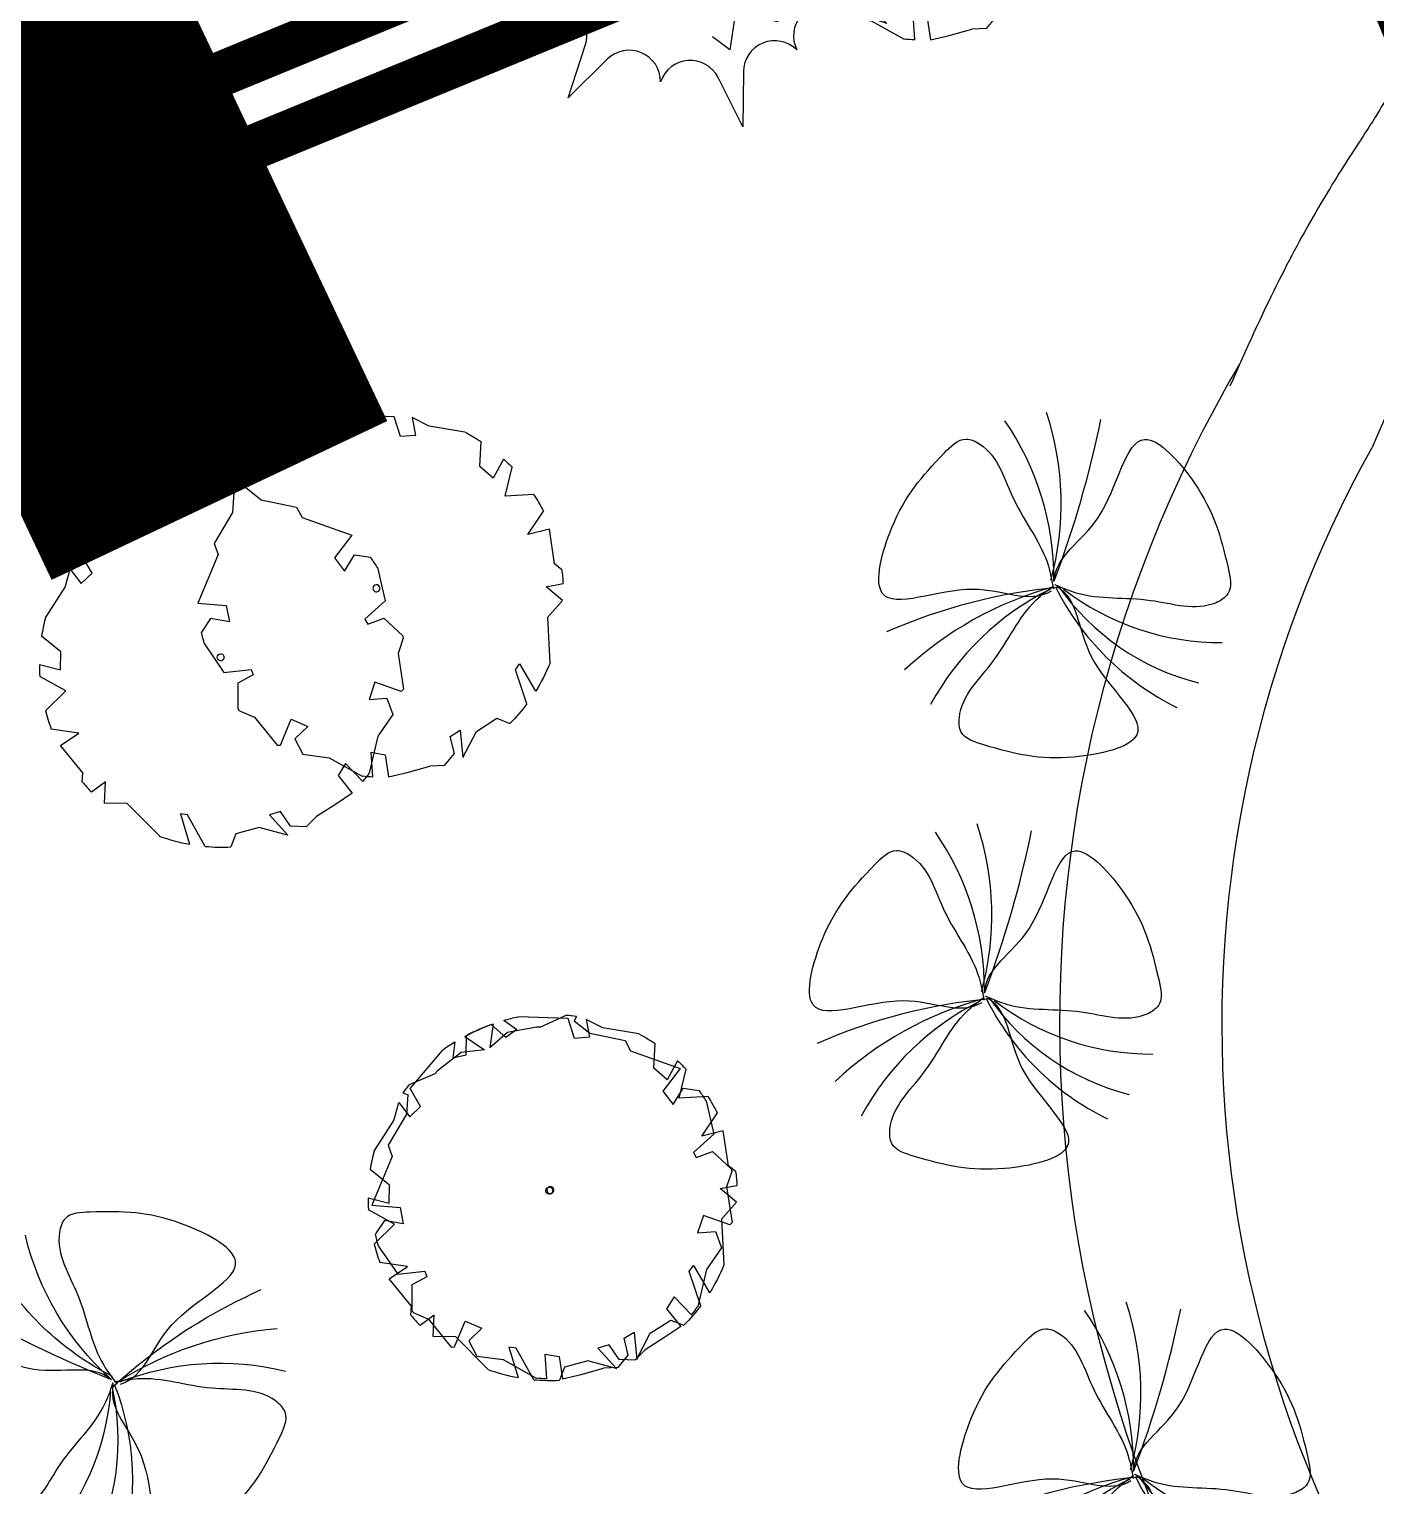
# Model space of a CAD drawing. Extents: x -809667 to 586099, y 3084146 to 3634412.
# Drawn here: x 381298.98 to 381304.2, y 3087217.68 to 3087223.33 of the extents above; entities that cross this region are included whole.
import ezdxf
from ezdxf.enums import TextEntityAlignment as Align

# ---------------------------------------------------------------- set-up
doc = ezdxf.new("R2010")
doc.units = 0
doc.header["$LTSCALE"] = 0.5
doc.header["$PDSIZE"] = 0.2
doc.linetypes.add('CONTINOUS', pattern=[0])
doc.layers.get('0').update_dxf_attribs({"linetype": 'CONTINUOUS'})
for name, color, linetype in [('EQUIP-箱柜', 3, 'CONTINUOUS'), ('TREE', 3, 'CONTINUOUS'), ('WIRE-动力', 2, 'CONTINUOUS'), ('文字', 7, 'CONTINUOUS')]:
    doc.layers.add(name, color=color, linetype=linetype)
doc.styles.add('_TEL_DIM', font='SIMPLEX', dxfattribs={"width": 0.8, "height": 3.5, "bigfont": 'HZTXT'})

# ---------------------------------------------------------------- blocks, each defined once
blk = doc.blocks.new('红枫')
at = {"color": 0}
blk.add_lwpolyline([(1297, -1371), (924, -1143, 0.665495), (552, -1412, 0.665495), (98, -1485), (-4, -1910), (-107, -1485, 0.665495), (-561, -1412, 0.665495), (-933, -1143), (-1306, -1371), (-1078, -998, 0.665495), (-1348, -625, 0.665495), (-1420, -172), (-1845, -69), (-1420, 34, 0.665495), (-1348, 487, 0.665495), (-1078, 859), (-1306, 1233), (-933, 1005, 0.665495), (-561, 1274, 0.665495), (-107, 1347), (-4, 1772), (98, 1347, 0.665495), (552, 1274, 0.665495), (924, 1005), (1297, 1233), (1069, 859, 0.665495), (1339, 487, 0.665495), (1411, 34), (1836, -69), (1411, -172, 0.665495), (1339, -625, 0.665495), (1069, -998)], format="xyb", close=True, dxfattribs=at)
blk.add_lwpolyline([(1297, -1371), (924, -1143, 0.665495), (552, -1412, 0.665495), (98, -1485), (-4, -1910), (-107, -1485, 0.665495), (-561, -1412, 0.665495), (-933, -1143), (-1306, -1371), (-1078, -998, 0.665495), (-1348, -625, 0.665495), (-1420, -172), (-1845, -69), (-1420, 34, 0.665495), (-1348, 487, 0.665495), (-1078, 859), (-1306, 1233), (-933, 1005, 0.665495), (-561, 1274, 0.665495), (-107, 1347), (-4, 1772), (98, 1347, 0.665495), (552, 1274, 0.665495), (924, 1005), (1297, 1233), (1069, 859, 0.665495), (1339, 487, 0.665495), (1411, 34), (1836, -69), (1411, -172, 0.665495), (1339, -625, 0.665495), (1069, -998)], format="xyb", close=True, dxfattribs=at)
for points in [[(-137, 808), (-20, 1111), (120, 855)], [(-231, 823), (-394, 901), (-417, 777)], [(462, 676), (478, 886), (369, 808)], [(-783, 497), (-869, 784), (-550, 714)], [(618, 676), (836, 808), (797, 528)], [(-783, 372), (-962, 364), (-908, 217)], [(891, 411), (1085, 388), (1023, 271)], [(-885, 61), (-1188, -9), (-931, -172)], [(968, 69), (1218, -32), (1085, -141)], [(-892, -336), (-994, -484), (-846, -561)], [(-783, -678), (-892, -911), (-737, -896)]]:
    blk.add_lwpolyline(points, dxfattribs=at)
blk = doc.blocks.new('白玉兰')
at = {"color": 0}
for centre, radius, start, end in [((-1261, 1665), 2054, 309.3934, 347.1655), ((-713, 1844), 1941, 291.8214, 332.6346), ((-478, 2077), 2115, 283.2993, 320.8528), ((-4729, -6984), 8429, 56.1879, 65.279), ((-1148, -2037), 2310, 61.625, 95.1491), ((-559, -2135), 2214, 76.7033, 111.4018), ((4371, -556), 4392, 172.1708, 190.6677), ((2827, 107), 2821, 182.2544, 209.8868), ((2146, 475), 2185, 193.3063, 228.4107)]:
    blk.add_arc(centre, radius, start, end, dxfattribs=at)
for points in [[(-33, 16), (-233, 73), (-342, 562), (-1254, 922), (-425, 1375), (-33, 1392), (376, 1386), (477, 1091), (236, 716), (185, 277), (29, 67), (-7, 18)], [(8, 31), (155, 177), (635, 34), (1395, 653), (1385, -291), (1209, -641), (1004, -995), (697, -939), (487, -546), (129, -287), (22, -49), (-3, 7)], [(36, -22), (99, -220), (-250, -580), (-51, -1540), (-885, -1095), (-1114, -777), (-1334, -432), (-1142, -186), (-697, -181), (-301, 17), (-41, 2), (21, -1)]]:
    blk.add_open_spline(points, degree=3, knots=[0, 0, 0, 0, 621.989778, 1340.944545, 1869.007736, 2592.427455, 2798.699245, 2915.827596, 3435.261502, 4029.77129, 4212.300518, 4212.300518, 4212.300518, 4212.300518], dxfattribs=at)
blk = doc.blocks.new('*E54')
at = {"layer": 'TREE', "color": 0}
blk.add_ellipse((-2.37, 3.565), major_axis=(2.696, 1.394), ratio=1, start_param=0.518575, end_param=0.519414, dxfattribs=at)
blk = doc.blocks.new('A$C4C586FE1')
at = {"layer": 'TREE', "color": 0}
for p, q in [((1418, 2836), (1389, 2617)), ((1787, 2660), (1418, 2836)), ((1100, 2801), (873, 2660)), ((1294, 2743), (1193, 2819)), ((1261, 2599), (1294, 2743)), ((873, 2660), (885, 2449)), ((1389, 2617), (1261, 2599)), ((1875, 2686), (1787, 2660)), ((2108, 2532), (1875, 2686)), ((570, 2555), (514, 2441)), ((785, 2557), (585, 2566)), ((842, 2436), (785, 2557)), ((2261, 2516), (2108, 2532)), ((2273, 2551), (2261, 2516)), ((2411, 2297), (2336, 2500)), ((514, 2441), (288, 2276)), ((885, 2449), (842, 2436)), ((288, 2276), (288, 2250)), ((2434, 2275), (2411, 2297)), ((2565, 2086), (2434, 2275)), ((288, 2250), (484, 2157)), ((484, 2157), (422, 2031)), ((208, 2079), (171, 1878)), ((330, 2136), (208, 2079)), ((422, 2031), (330, 2136)), ((2577, 1905), (2565, 2086)), ((2688, 2051), (2577, 1905)), ((171, 1878), (16, 1628)), ((2666, 1735), (2772, 1843)), ((2724, 1646), (2666, 1735)), ((2799, 1744), (2724, 1646)), ((2788, 1244), (2821, 1629)), ((6, 1547), (198, 1550)), ((198, 1550), (173, 1443)), ((173, 1443), (0, 1425)), ((0, 1425), (27, 1279)), ((27, 1279), (67, 1102)), ((2632, 1202), (2788, 1244)), ((2635, 1086), (2632, 1202)), ((67, 988), (67, 1102)), ((2775, 1105), (2635, 1086)), ((2702, 978), (2775, 1105)), ((67, 988), (157, 906)), ((157, 906), (291, 931)), ((291, 931), (335, 852)), ((2643, 702), (2702, 978)), ((335, 852), (122, 842)), ((123, 841), (320, 727)), ((320, 727), (414, 564)), ((2275, 501), (2371, 599)), ((2371, 599), (2563, 580)), ((414, 564), (369, 464)), ((2419, 413), (2275, 501)), ((513, 326), (783, 402)), ((827, 368), (610, 253)), ((783, 402), (827, 368)), ((2130, 415), (2352, 350)), ((2132, 192), (2130, 415)), ((1826, 254), (2000, 124)), ((1859, 85), (1826, 254)), ((1176, 133), (821, 132)), ((1176, 133), (1302, 10)), ((1302, 10), (1413, 132)), ((1413, 132), (1432, 0)), ((1540, 5), (1587, 59)), ((1587, 59), (1859, 85))]:
    blk.add_line(p, q, dxfattribs=at)
at = {"layer": 'TREE', "color": 0, "extrusion": (0, 0, -1)}
for major_axis, start_param, end_param in [((1003, 1003), -1.011805, -0.945114), ((1003, 1003), -1.426629, -1.413216), ((1003, 1003), -0.139248, -0.081961), ((839, 1144), 0.475418, 0.633835), ((1003, 1003), 0.553886, 0.636541), ((1003, 1003), 4.017991, 4.075425), ((1003, 1003), 1.314933, 1.417635), ((839, 1143), 3.200433, 3.340883), ((1003, 1003), 1.573401, 1.638153), ((839, 1144), 2.942836, 3.115157), ((1003, 1003), 1.829101, 1.934165), ((1003, 1003), 2.270337, 2.346427)]:
    blk.add_ellipse((1418, 1418), major_axis=major_axis, ratio=1, start_param=start_param, end_param=end_param, dxfattribs=at)
at = {"layer": 'TREE', "color": 0, "linetype": 'Continuous'}
for start_param, end_param in [(0.01341, 3.155003), (3.155003, 6.296595)]:
    blk.add_ellipse((1466, 1447), major_axis=(19.2, 19.2), ratio=1, start_param=start_param, end_param=end_param, dxfattribs=at)
at = {"layer": 'TREE', "color": 8, "linetype": 'CONTINOUS', "extrusion": (0, 0, -1), "xscale": 467.4085850556439, "yscale": 467.4085850556439, "zscale": -467.4085850556439, "rotation": 278.9250190116231}
blk.add_blockref('*E54', (-2893, 66), dxfattribs=at)
blk = doc.blocks.new('123123')
at = {"layer": '文字', "color": 8}
for points in [[(382021.2298, 3087268.5846, -0.315127), (382020.7835, 3087274.3297, -0.266364)], [(382021.6614, 3087268.9738, -0.298738), (382021.297, 3087274.0063, -0.255234)], [(382017.5481, 3087267.1041, 0.266364), (382013.8052, 3087270.4189, 0.266364)]]:
    blk.add_lwpolyline(points, format="xyb", dxfattribs=at)
for points, knots in [([(382019.6235, 3087284.1023), (382019.8616, 3087283.8215), (382021.8974, 3087281.1882), (382023.2633, 3087276.7772), (382021.5405, 3087274.5726), (382021.297, 3087274.0063)], [7.254852, 7.254852, 7.254852, 7.254852, 8.300034, 16.526304, 17.285813, 17.285813, 17.285813, 17.285813]), ([(382019.0314, 3087283.87), (382019.3703, 3087283.4844), (382019.6914, 3087283.0671), (382020.5876, 3087281.7048), (382021.0976, 3087280.6541), (382021.6858, 3087278.7595), (382021.8264, 3087277.9143), (382021.8009, 3087276.9108), (382021.7777, 3087276.673), (382021.7014, 3087276.2474), (382021.6521, 3087276.0571), (382021.5515, 3087275.7705), (382021.5092, 3087275.6674), (382021.4171, 3087275.4736), (382021.3677, 3087275.3825), (382021.2864, 3087275.2504), (382021.2554, 3087275.2035), (382021.1761, 3087275.0809), (382021.1295, 3087275.0074), (382020.9837, 3087274.7556), (382020.8748, 3087274.5434), (382020.7458, 3087274.2433)], [7.049187, 7.049187, 7.049187, 7.049187, 8.593283, 8.593283, 11.652469, 11.652469, 14.135035, 14.135035, 14.94719, 14.94719, 15.665817, 15.665817, 16.092298, 16.092298, 16.49786, 16.49786, 16.70257, 16.70257, 16.90728, 16.90728, 17.285813, 17.285813, 17.285813, 17.285813])]:
    blk.add_open_spline(points, degree=3, knots=knots, dxfattribs=at)
for name, p, xscale, yscale, zscale, rotation in [('红枫', (382018.6866, 3087276.1296), 0.0004876369982957843, 0.0004876369982957843, 0.04876370063039211, 283.1089006423777), ('A$C4C586FE1', (382020.2962, 3087275.6216), 0.0005, 0.0005, 0.0005, 92.80541082498242), ('白玉兰', (382020.0591, 3087273.4684), 0.000488079804927111, 0.000488079804927111, 0.04880798235096967, 283.1089006423777), ('A$C4C586FE1', (382016.8377, 3087272.1626), -0.0004999999999999999, 0.0004999999999999999, 0.0005, 314.9561458719995), ('A$C4C586FE1', (382018.1946, 3087272.7634), 0.0005, 0.0005, 0.0005, 92.80541082498242), ('白玉兰', (382019.7901, 3087271.8729), 0.000488079804927111, 0.000488079804927111, 0.04880798235096967, 283.1089006423777), ('A$C4C586FE1', (382018.112, 3087270.0946), -0.0004999999999999999, 0.0004999999999999999, 0.0005, 314.9561458719995), ('A$C4C586FE1', (382018.869, 3087270.4298), 0.0005, 0.0005, 0.0005, 92.80541082498242), ('白玉兰', (382016.4244, 3087270.3827), -0.0004880798049271107, 0.0004880798049271107, 0.04880798235096967, 124.6526560546043), ('白玉兰', (382020.3684, 3087270.0185), 0.000488079804927111, 0.000488079804927111, 0.04880798235096967, 283.1089006423777)]:
    blk.add_blockref(name, p, dxfattribs=dict(at, xscale=xscale, yscale=yscale, zscale=zscale, rotation=rotation))
blk = doc.blocks.new('*X124')
at = {"color": 0}
for p, q in [((-250, 32.84), (-82.84, 200)), ((-250, 68.2), (-118.2, 200)), ((-250, 103.55), (-153.55, 200)), ((-250, 138.91), (-188.91, 200)), ((-250, 174.26), (-224.26, 200)), ((-247.49, 0), (-47.49, 200)), ((-212.13, 0), (-12.13, 200)), ((-176.78, 0), (23.22, 200)), ((-141.42, 0), (58.58, 200)), ((-106.07, 0), (93.93, 200)), ((-70.71, 0), (129.29, 200)), ((-35.36, 0), (164.64, 200)), ((0, 0), (200, 200)), ((35.36, 0), (235.36, 200)), ((70.71, 0), (250, 179.29)), ((106.07, 0), (250, 143.93)), ((141.42, 0), (250, 108.58)), ((176.78, 0), (250, 73.22)), ((212.13, 0), (250, 37.87)), ((247.49, 0), (250, 2.51))]:
    blk.add_line(p, q, dxfattribs=at)
blk = doc.blocks.new('$equip$00002943')
for p, q in [((-0.75, 0.6), (-0.75, 0)), ((0.75, 0.6), (-0.75, 0.6)), ((0.75, 0), (0.75, 0.6)), ((-0.75, 0), (0.75, 0))]:
    blk.add_line(p, q)
for points, const_width in [([(-0.75, 0.6), (-0.75, 0), (0.75, 0), (0.75, 0.6), (-0.75, 0.6), (-0.75, 0)], 0.04), ([(-0.75, 0.3), (0.75, 0.3)], 0.6)]:
    blk.add_lwpolyline(points, dxfattribs=dict(const_width=const_width))
for p in [(0, 0.6), (-0.75, 0.3), (0.75, 0.3), (0, 0)]:
    blk.add_point(p)
at = {"xscale": 0.00300000000061118, "yscale": 0.00300000000061118, "zscale": 0.00300000000061118}
blk.add_blockref('*X124', (0, 0), dxfattribs=at)
at = {"color": 7, "style": '_TEL_DIM', "flags": 1}
for tag in ['A', 'REMARK']:
    blk.add_attdef(tag, text='', height=0.00002, dxfattribs=at).set_placement((0, 0), align=Align.MIDDLE_CENTER)

msp = doc.modelspace()

# ---------------------------------------------------------------- linework, layer by layer
at = {"layer": 'WIRE-动力', "linetype": 'Continuous', "const_width": 0.175}
for points in [[(381299.6884, 3087223.1394), (381322.448, 3087232.4995), (381332.3434, 3087208.4384)], [(381303.8292, 3087224.5066), (381299.8214, 3087222.8584)], [(381314.1441, 3087199.4254), (381303.8292, 3087224.5066)]]:
    msp.add_lwpolyline(points, dxfattribs=at)

# ---------------------------------------------------------------- block references
at = {"layer": 'EQUIP-箱柜', "linetype": 'Continuous', "xscale": 2.25, "yscale": 2.25, "zscale": 2.25, "rotation": 115.3270831913837}
msp.add_blockref('$equip$00002943', (381299.5863, 3087223.3551), dxfattribs=at)
at = {"layer": '文字'}
msp.add_blockref('123123', (-717.1099, -52.3003), dxfattribs=at)

doc.saveas('drawing.dxf')
